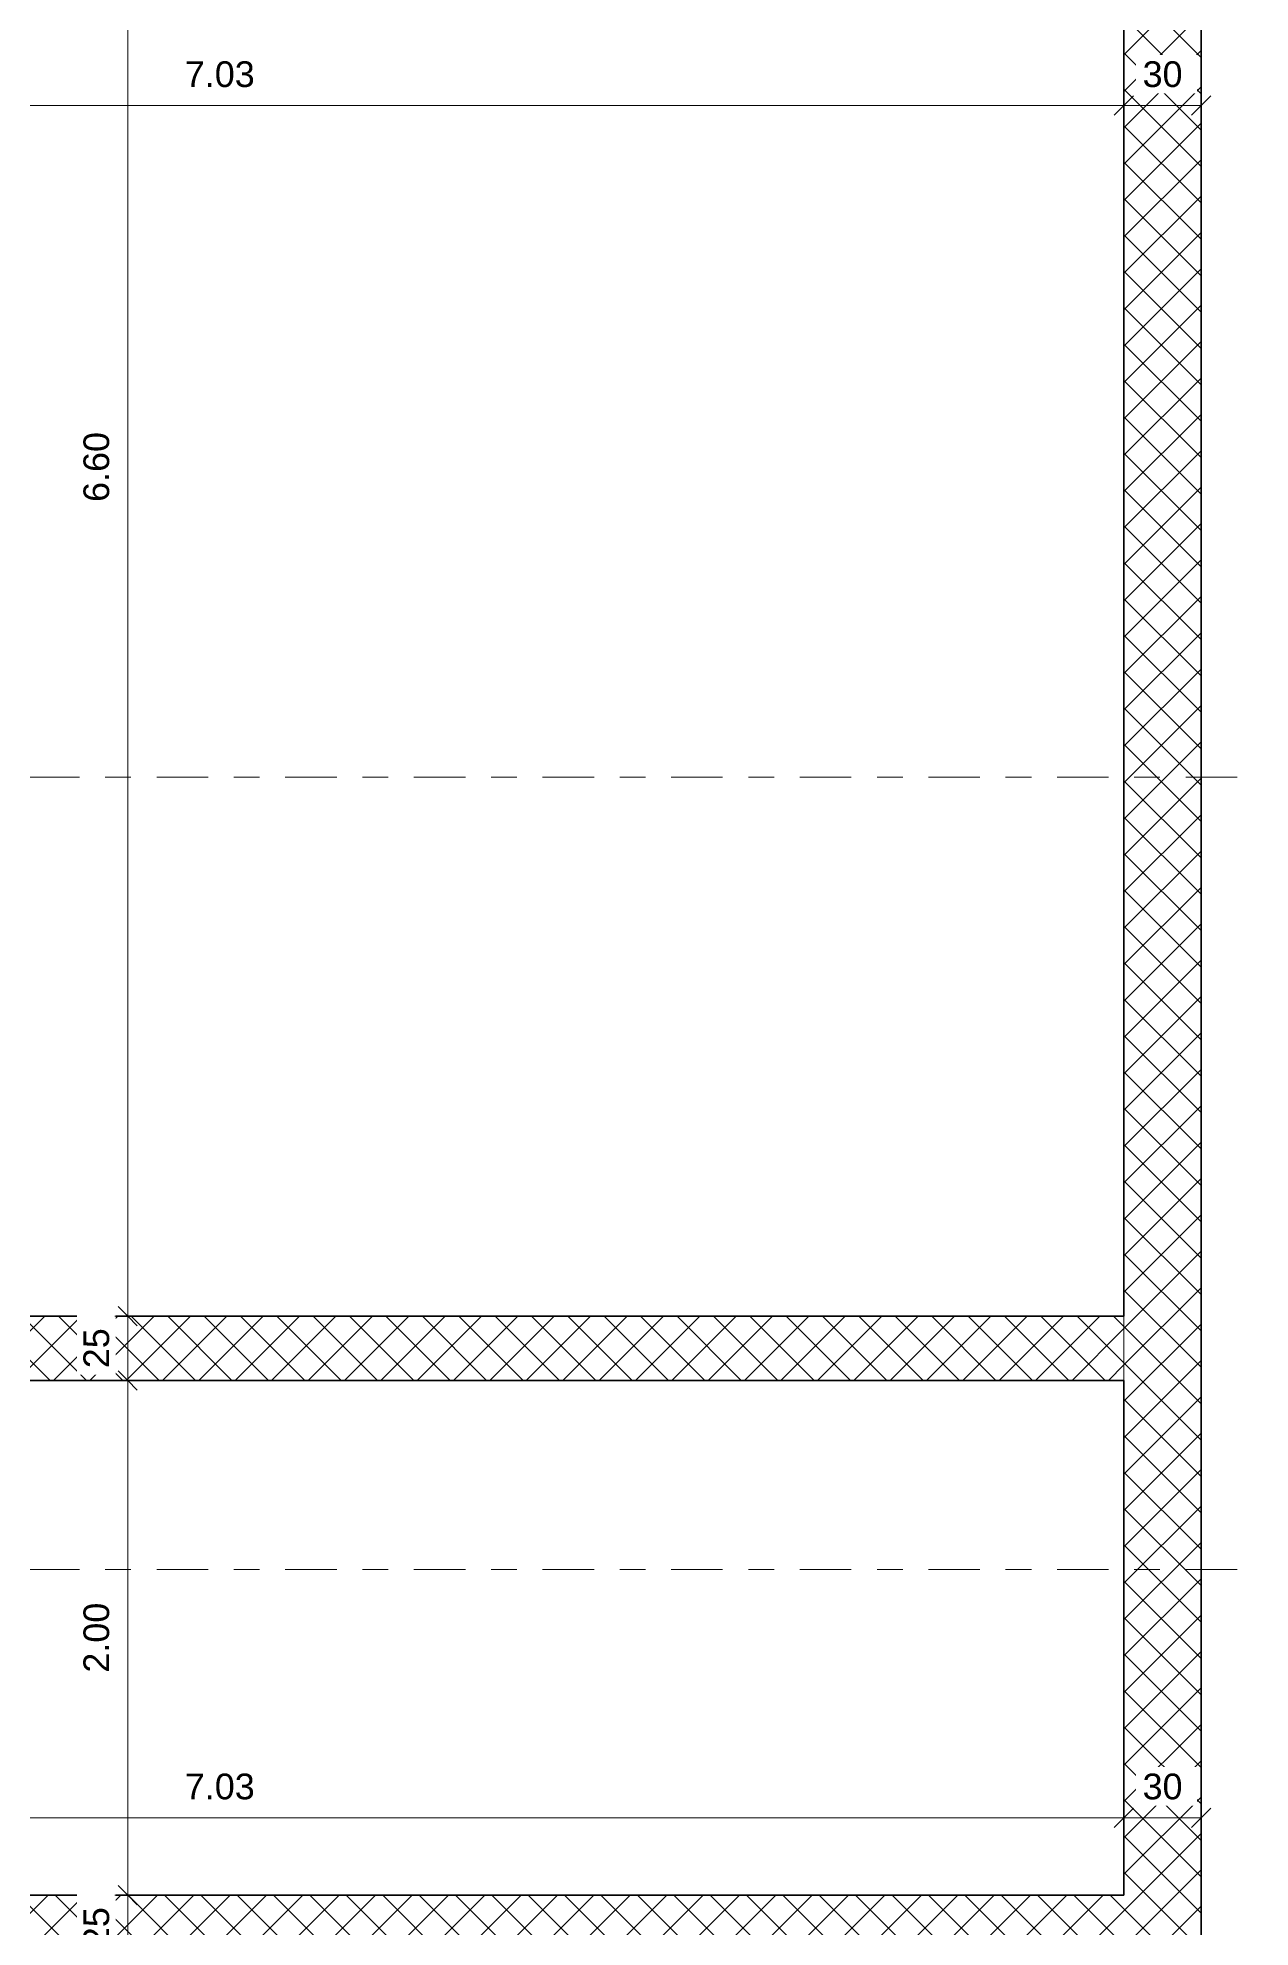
# Model space of a CAD drawing. Header units: metres. Extents: x -86 to 44, y -23 to 39.
# Drawn here: x 21.23 to 25.94, y 8.84 to 16.18 of the extents above; entities that cross this region are included whole.
import ezdxf

# ---------------------------------------------------------------- set-up
doc = ezdxf.new("R2010")
doc.units = ezdxf.units.M
doc.linetypes.add('_Rasterlinie_', pattern=[0.375, 0.2, -0.05, 0.075, -0.05])
for name, color, linetype, lineweight in [('A-____-____-DIMS', 7, 'Continuous', 5), ('A-____-____-DIMS-50', 7, 'Continuous', 5), ('A-WALL-____-MCUT', 7, 'Continuous', 35), ('A-WALL-____-PATT', 7, 'Continuous', 35), ('S-GRID-____-OTLN', 7, 'Continuous', 5)]:
    doc.layers.add(name, color=color, linetype=linetype, lineweight=lineweight)
doc.styles.add('Arial_1', font='arial.ttf', dxfattribs={"height": 0.1})
doc.dimstyles.new('SUB_Rohbau_fein', dxfattribs={"dimscale": 0.3048, "dimtxt": 0.102026, "dimasz": 0.246063, "dimexe": 0.164042, "dimexo": 0.0625, "dimgap": 0.123031, "dimtad": 1, "dimdec": 1, "dimlfac": 100, "dimrnd": 0.5, "dimdsep": 46, "dimtxsty": 'Arial_1', "dimblk1": 'OBLIQUE', "dimblk2": 'OBLIQUE', "dimsah": 1, "dimcen": 0.09, "dimazin": 0, "dimtfac": 1, "dimtdec": 4, "dimtix": 1, "dimtmove": 0, "dimatfit": 3, "dimfxl": 0.164042, "dimfxlon": 1, "dimtvp": 1, "dimtfill": 1, "dimtolj": 1, "dimtzin": 0, "dimarcsym": 2})
doc.dimstyles.new('SUB_Rohbau_fein_1', dxfattribs={"dimscale": 0.3048, "dimtxt": 0.102026, "dimasz": 0.246063, "dimexe": 0.164042, "dimexo": 0.0625, "dimgap": 0.123031, "dimtad": 1, "dimrnd": 0.005, "dimzin": 0, "dimdsep": 46, "dimtxsty": 'Arial_1', "dimblk1": 'OBLIQUE', "dimblk2": 'OBLIQUE', "dimsah": 1, "dimcen": 0.09, "dimazin": 0, "dimtfac": 1, "dimtdec": 4, "dimtix": 1, "dimtmove": 0, "dimatfit": 3, "dimfxl": 0.164042, "dimfxlon": 1, "dimtvp": 1, "dimtfill": 1, "dimtolj": 1, "dimtzin": 0, "dimarcsym": 2})
doc.dimstyles.new('SUB_Rohbau_fein_6', dxfattribs={"dimscale": 0.3048, "dimtxt": 0.102026, "dimasz": 0.246063, "dimexe": 0.164042, "dimexo": 0.0625, "dimgap": 0.123031, "dimtad": 1, "dimdec": 1, "dimlfac": 100, "dimrnd": 0.5, "dimdsep": 46, "dimtxsty": 'Arial_1', "dimblk1": 'OBLIQUE', "dimblk2": 'OBLIQUE', "dimsah": 1, "dimcen": 0.09, "dimazin": 0, "dimtfac": 1, "dimtdec": 4, "dimtix": 1, "dimtmove": 0, "dimatfit": 3, "dimfxl": 0.164042, "dimfxlon": 1, "dimtvp": 1, "dimtfill": 1, "dimtolj": 1, "dimtzin": 0, "dimarcsym": 2})
doc.dimstyles.new('SUB_Rohbau_fein_7', dxfattribs={"dimscale": 0.3048, "dimtxt": 0.102026, "dimasz": 0.246063, "dimexe": 0.164042, "dimexo": 0.0625, "dimgap": 0.123031, "dimtad": 1, "dimrnd": 0.005, "dimzin": 0, "dimdsep": 46, "dimtxsty": 'Arial_1', "dimblk1": 'OBLIQUE', "dimblk2": 'OBLIQUE', "dimsah": 1, "dimcen": 0.09, "dimazin": 0, "dimtfac": 1, "dimtdec": 4, "dimtix": 1, "dimtmove": 0, "dimatfit": 3, "dimfxl": 0.164042, "dimfxlon": 1, "dimtvp": 1, "dimtfill": 1, "dimtolj": 1, "dimtzin": 0, "dimarcsym": 2})
pattern_1 = [(45, (0, 0), (-0.07071068, 0.07071068), []), (135, (0, 0), (-0.07071068, -0.07071068), [])]

# ---------------------------------------------------------------- blocks, each defined once
blk = doc.blocks.new('DIMBLOCK59--01_UG_OK_FFB_AF')
at = {"layer": 'A-____-____-DIMS-50'}
for p, q in [((21.5792, 8.9666), (21.5292, 8.9666)), ((21.5792, 8.9666), (21.5417, 9.0041)), ((21.5792, 8.7166), (21.5792, 8.9666)), ((21.5792, 8.9666), (21.6167, 8.9291)), ((21.5792, 8.9666), (21.6292, 8.9666)), ((21.5792, 8.7166), (21.5417, 8.7541)), ((21.5792, 8.7166), (21.5292, 8.7166)), ((21.5792, 8.7166), (21.6167, 8.6791)), ((21.5792, 8.7166), (21.6292, 8.7166))]:
    blk.add_line(p, q, dxfattribs=at)
at = {"layer": 'A-____-____-DIMS-50', "color": 0, "insert": (21.4072, 8.764), "char_height": 0.1, "width": 0.186088, "attachment_point": 1, "rotation": 90, "line_spacing_factor": 0.941778, "style": 'Arial_1', "bg_fill": 3, "box_fill_scale": 1.25, "bg_fill_color": 256, "bg_fill_true_color": 13158600, "bg_fill_transparency": 0}
blk.add_mtext('25', dxfattribs=at)
blk = doc.blocks.new('_Oblique')
at = {"color": 0, "linetype": 'ByBlock', "lineweight": -2}
blk.add_line((-0.5, -0.5), (0.5, 0.5), dxfattribs=at)
blk = doc.blocks.new('DIMBLOCK60--01_UG_OK_FFB_AF')
at = {"layer": 'A-____-____-DIMS-50'}
for p, q in [((21.5792, 10.9666), (21.5292, 10.9666)), ((21.5792, 10.9666), (21.5417, 11.0041)), ((21.5792, 8.9666), (21.5792, 10.9666)), ((21.5792, 10.9666), (21.6167, 10.9291)), ((21.5792, 10.9666), (21.6292, 10.9666)), ((21.5792, 8.9666), (21.5292, 8.9666)), ((21.5792, 8.9666), (21.5417, 9.0041)), ((21.5792, 8.9666), (21.6167, 8.9291)), ((21.5792, 8.9666), (21.6292, 8.9666))]:
    blk.add_line(p, q, dxfattribs=at)
at = {"layer": 'A-____-____-DIMS-50', "color": 0, "insert": (21.4072, 9.8309), "char_height": 0.1, "width": 0.325653, "attachment_point": 1, "rotation": 90, "line_spacing_factor": 0.941778, "style": 'Arial_1', "bg_fill": 3, "box_fill_scale": 1.25, "bg_fill_color": 256, "bg_fill_true_color": 13158600, "bg_fill_transparency": 0}
blk.add_mtext('2.00', dxfattribs=at)
blk = doc.blocks.new('DIMBLOCK61--01_UG_OK_FFB_AF')
at = {"layer": 'A-____-____-DIMS-50'}
for p, q in [((21.5792, 11.2166), (21.5417, 11.2541)), ((21.5792, 11.2166), (21.5292, 11.2166)), ((21.5792, 10.9666), (21.5792, 11.2166)), ((21.5792, 11.2166), (21.6167, 11.1791)), ((21.5792, 11.2166), (21.6292, 11.2166)), ((21.5792, 10.9666), (21.5292, 10.9666)), ((21.5792, 10.9666), (21.5417, 11.0041)), ((21.5792, 10.9666), (21.6167, 10.9291)), ((21.5792, 10.9666), (21.6292, 10.9666))]:
    blk.add_line(p, q, dxfattribs=at)
at = {"layer": 'A-____-____-DIMS-50', "color": 0, "insert": (21.4072, 11.014), "char_height": 0.1, "width": 0.186088, "attachment_point": 1, "rotation": 90, "line_spacing_factor": 0.941778, "style": 'Arial_1', "bg_fill": 3, "box_fill_scale": 1.25, "bg_fill_color": 256, "bg_fill_true_color": 13158600, "bg_fill_transparency": 0}
blk.add_mtext('25', dxfattribs=at)
blk = doc.blocks.new('DIMBLOCK62--01_UG_OK_FFB_AF')
at = {"layer": 'A-____-____-DIMS-50'}
for p, q in [((21.5792, 17.8166), (21.5417, 17.8541)), ((21.5792, 17.8166), (21.5292, 17.8166)), ((21.5792, 11.2166), (21.5792, 17.8166)), ((21.5792, 17.8166), (21.6167, 17.7791)), ((21.5792, 17.8166), (21.6292, 17.8166)), ((21.5792, 11.2166), (21.5417, 11.2541)), ((21.5792, 11.2166), (21.5292, 11.2166)), ((21.5792, 11.2166), (21.6167, 11.1791)), ((21.5792, 11.2166), (21.6292, 11.2166))]:
    blk.add_line(p, q, dxfattribs=at)
at = {"layer": 'A-____-____-DIMS-50', "color": 0, "insert": (21.4072, 14.3809), "char_height": 0.1, "width": 0.325653, "attachment_point": 1, "rotation": 90, "line_spacing_factor": 0.941778, "style": 'Arial_1', "bg_fill": 3, "box_fill_scale": 1.25, "bg_fill_color": 256, "bg_fill_true_color": 13158600, "bg_fill_transparency": 0}
blk.add_mtext('6.60', dxfattribs=at)
blk = doc.blocks.new('DIMBLOCK383--01_UG_OK_FFB_AF')
at = {"layer": 'A-____-____-DIMS-50'}
for p, q in [((18.422, 9.2666), (18.3845, 9.2291)), ((18.422, 9.2666), (18.422, 9.3166)), ((18.422, 9.2666), (18.4595, 9.3041)), ((18.422, 9.2666), (25.452, 9.2666)), ((18.422, 9.2666), (18.422, 9.2166)), ((25.452, 9.2666), (25.4145, 9.2291)), ((25.452, 9.2666), (25.452, 9.3166)), ((25.452, 9.2666), (25.4895, 9.3041)), ((25.452, 9.2666), (25.452, 9.2166))]:
    blk.add_line(p, q, dxfattribs=at)
at = {"layer": 'A-____-____-DIMS-50', "color": 0, "insert": (21.8013, 9.4386), "char_height": 0.1, "width": 0.325653, "attachment_point": 1, "line_spacing_factor": 0.941778, "style": 'Arial_1', "bg_fill": 3, "box_fill_scale": 1.25, "bg_fill_color": 256, "bg_fill_true_color": 13158600, "bg_fill_transparency": 0}
blk.add_mtext('7.03', dxfattribs=at)
blk = doc.blocks.new('DIMBLOCK384--01_UG_OK_FFB_AF')
at = {"layer": 'A-____-____-DIMS-50'}
for p, q in [((25.452, 9.2666), (25.4145, 9.2291)), ((25.452, 9.2666), (25.452, 9.3166)), ((25.452, 9.2666), (25.4895, 9.3041)), ((25.452, 9.2666), (25.752, 9.2666)), ((25.452, 9.2666), (25.452, 9.2166)), ((25.752, 9.2666), (25.7145, 9.2291)), ((25.752, 9.2666), (25.752, 9.3166)), ((25.752, 9.2666), (25.7895, 9.3041)), ((25.752, 9.2666), (25.752, 9.2166))]:
    blk.add_line(p, q, dxfattribs=at)
at = {"layer": 'A-____-____-DIMS-50', "color": 0, "insert": (25.5244, 9.4386), "char_height": 0.1, "width": 0.186088, "attachment_point": 1, "line_spacing_factor": 0.941778, "style": 'Arial_1', "bg_fill": 3, "box_fill_scale": 1.25, "bg_fill_color": 256, "bg_fill_true_color": 13158600, "bg_fill_transparency": 0}
blk.add_mtext('30', dxfattribs=at)
blk = doc.blocks.new('DIMBLOCK1423--01_UG_OK_FFB_AF')
at = {"layer": 'A-____-____-DIMS-50'}
for p, q in [((18.422, 15.9216), (18.422, 15.9716)), ((18.422, 15.9216), (18.4595, 15.9591)), ((25.452, 15.9216), (25.452, 15.9716)), ((25.452, 15.9216), (25.4895, 15.9591)), ((18.422, 15.9216), (18.3845, 15.8841)), ((18.422, 15.9216), (25.452, 15.9216)), ((18.422, 15.9216), (18.422, 15.8716)), ((25.452, 15.9216), (25.4145, 15.8841)), ((25.452, 15.9216), (25.452, 15.8716))]:
    blk.add_line(p, q, dxfattribs=at)
at = {"layer": 'A-____-____-DIMS-50', "color": 0, "insert": (21.8013, 16.0936), "char_height": 0.1, "width": 0.325653, "attachment_point": 1, "line_spacing_factor": 0.941778, "style": 'Arial_1', "bg_fill": 3, "box_fill_scale": 1.25, "bg_fill_color": 256, "bg_fill_true_color": 13158600, "bg_fill_transparency": 0}
blk.add_mtext('7.03', dxfattribs=at)
blk = doc.blocks.new('DIMBLOCK1424--01_UG_OK_FFB_AF')
at = {"layer": 'A-____-____-DIMS-50'}
for p, q in [((25.452, 15.9216), (25.452, 15.9716)), ((25.452, 15.9216), (25.4895, 15.9591)), ((25.752, 15.9216), (25.752, 15.9716)), ((25.752, 15.9216), (25.7895, 15.9591)), ((25.452, 15.9216), (25.4145, 15.8841)), ((25.452, 15.9216), (25.752, 15.9216)), ((25.452, 15.9216), (25.452, 15.8716)), ((25.752, 15.9216), (25.7145, 15.8841)), ((25.752, 15.9216), (25.752, 15.8716))]:
    blk.add_line(p, q, dxfattribs=at)
at = {"layer": 'A-____-____-DIMS-50', "color": 0, "insert": (25.5244, 16.0936), "char_height": 0.1, "width": 0.186088, "attachment_point": 1, "line_spacing_factor": 0.941778, "style": 'Arial_1', "bg_fill": 3, "box_fill_scale": 1.25, "bg_fill_color": 256, "bg_fill_true_color": 13158600, "bg_fill_transparency": 0}
blk.add_mtext('30', dxfattribs=at)

msp = doc.modelspace()

# ---------------------------------------------------------------- hatches: boundary and pattern name
at = {"layer": 'A-WALL-____-PATT', "lineweight": 9}
h = msp.add_hatch(dxfattribs=at)
h.set_pattern_fill('FP_1', color=256, style=0, pattern_type=2)
h.set_pattern_definition(pattern_1)
h.paths.add_polyline_path([(25.752, 1.2166), (25.752, 31.1016), (25.452, 31.1016), (25.452, 1.2166)])
h = msp.add_hatch(dxfattribs=at)
h.set_pattern_fill('FP_1', color=256, style=0, pattern_type=2)
h.set_pattern_definition(pattern_1)
h.paths.add_polyline_path([(18.422, 10.9666), (25.452, 10.9666), (25.452, 11.2166), (18.422, 11.2166)])
h = msp.add_hatch(dxfattribs=at)
h.set_pattern_fill('FP_1', color=256, style=0, pattern_type=2)
h.set_pattern_definition(pattern_1)
h.paths.add_polyline_path([(19.4754, 8.7166), (25.452, 8.7166), (25.452, 8.9666), (18.172, 8.9666), (18.172, 8.7166), (18.4639, 8.7166)])

# ---------------------------------------------------------------- linework, layer by layer
at = {"layer": 'A-WALL-____-MCUT'}
for p, q in [((25.752, -2.3534), (25.752, 31.4016)), ((25.452, 17.8166), (25.452, 11.2166)), ((25.452, 11.2166), (18.422, 11.2166)), ((18.422, 10.9666), (25.452, 10.9666)), ((25.452, 10.9666), (25.452, 8.9666)), ((25.452, 8.9666), (18.422, 8.9666))]:
    msp.add_line(p, q, dxfattribs=at)
at = {"layer": 'A-WALL-____-MCUT', "lineweight": 9}
msp.add_line((25.452, 10.9666), (25.452, 11.2166), dxfattribs=at)
at = {"layer": 'S-GRID-____-OTLN', "color": 8, "linetype": '_Rasterlinie_', "true_color": 0x808080}
for p, q in [((-34.308, 13.3116), (27.9515, 13.3116)), ((-34.308, 10.2316), (27.9515, 10.2316))]:
    msp.add_line(p, q, dxfattribs=at)

# ---------------------------------------------------------------- next in the draw order: dimensions: what is measured, and where the dimension line sits
at = {"layer": 'A-____-____-DIMS'}
dim = msp.add_linear_dim(base=(21.5792, 8.9666), p1=(21.5292, 8.7166), p2=(21.5292, 8.9666), angle=90, dimstyle='SUB_Rohbau_fein', override={"dimpost": '<>', "dimfxl": 0.25}, dxfattribs=at)
dim.commit()
dim.dimension.update_dxf_attribs({"geometry": 'DIMBLOCK59--01_UG_OK_FFB_AF', "text_midpoint": (21.4907, 8.8416)})

# ---------------------------------------------------------------- next in the draw order: dimensions: what is measured, and where the dimension line sits
dim = msp.add_linear_dim(base=(21.5792, 10.9666), p1=(21.5292, 8.9666), p2=(21.5292, 10.9666), angle=90, dimstyle='SUB_Rohbau_fein_1', override={"dimpost": '<>', "dimfxl": 2}, dxfattribs=at)
dim.commit()
dim.dimension.update_dxf_attribs({"geometry": 'DIMBLOCK60--01_UG_OK_FFB_AF', "text_midpoint": (21.4907, 9.9666)})

# ---------------------------------------------------------------- next in the draw order: dimensions: what is measured, and where the dimension line sits
dim = msp.add_linear_dim(base=(21.5792, 11.2166), p1=(21.5292, 10.9666), p2=(21.5292, 11.2166), angle=90, dimstyle='SUB_Rohbau_fein', override={"dimpost": '<>', "dimfxl": 0.25}, dxfattribs=at)
dim.commit()
dim.dimension.update_dxf_attribs({"geometry": 'DIMBLOCK61--01_UG_OK_FFB_AF', "text_midpoint": (21.4907, 11.0916)})
dim = msp.add_linear_dim(base=(25.452, 9.2666), p1=(18.422, 9.3166), p2=(25.452, 9.3166), dimstyle='SUB_Rohbau_fein_1', override={"dimpost": '<>', "dimfxl": 7.03}, dxfattribs=at)
dim.commit()
dim.dimension.update_dxf_attribs({"geometry": 'DIMBLOCK383--01_UG_OK_FFB_AF', "text_midpoint": (21.937, 9.3551)})

# ---------------------------------------------------------------- next in the draw order: dimensions: what is measured, and where the dimension line sits
dim = msp.add_linear_dim(base=(21.5792, 17.8166), p1=(21.5292, 11.2166), p2=(21.5292, 17.8166), angle=90, dimstyle='SUB_Rohbau_fein_1', override={"dimpost": '<>', "dimfxl": 6.6}, dxfattribs=at)
dim.commit()
dim.dimension.update_dxf_attribs({"geometry": 'DIMBLOCK62--01_UG_OK_FFB_AF', "text_midpoint": (21.4907, 14.5166)})
dim = msp.add_linear_dim(base=(25.752, 9.2666), p1=(25.452, 9.3166), p2=(25.752, 9.3166), dimstyle='SUB_Rohbau_fein', override={"dimpost": '<>', "dimfxl": 0.3}, dxfattribs=at)
dim.commit()
dim.dimension.update_dxf_attribs({"geometry": 'DIMBLOCK384--01_UG_OK_FFB_AF', "text_midpoint": (25.602, 9.3551)})

# ---------------------------------------------------------------- next in the draw order: dimensions: what is measured, and where the dimension line sits
dim = msp.add_linear_dim(base=(25.452, 15.9216), p1=(18.422, 15.9716), p2=(25.452, 15.9716), dimstyle='SUB_Rohbau_fein_7', override={"dimpost": '<>', "dimfxl": 7.03}, dxfattribs=at)
dim.commit()
dim.dimension.update_dxf_attribs({"geometry": 'DIMBLOCK1423--01_UG_OK_FFB_AF', "text_midpoint": (21.937, 16.0102)})

# ---------------------------------------------------------------- next in the draw order: dimensions: what is measured, and where the dimension line sits
dim = msp.add_linear_dim(base=(25.752, 15.9216), p1=(25.452, 15.9716), p2=(25.752, 15.9716), dimstyle='SUB_Rohbau_fein_6', override={"dimpost": '<>', "dimfxl": 0.3}, dxfattribs=at)
dim.commit()
dim.dimension.update_dxf_attribs({"geometry": 'DIMBLOCK1424--01_UG_OK_FFB_AF', "text_midpoint": (25.602, 16.0102)})

doc.saveas('drawing.dxf')
